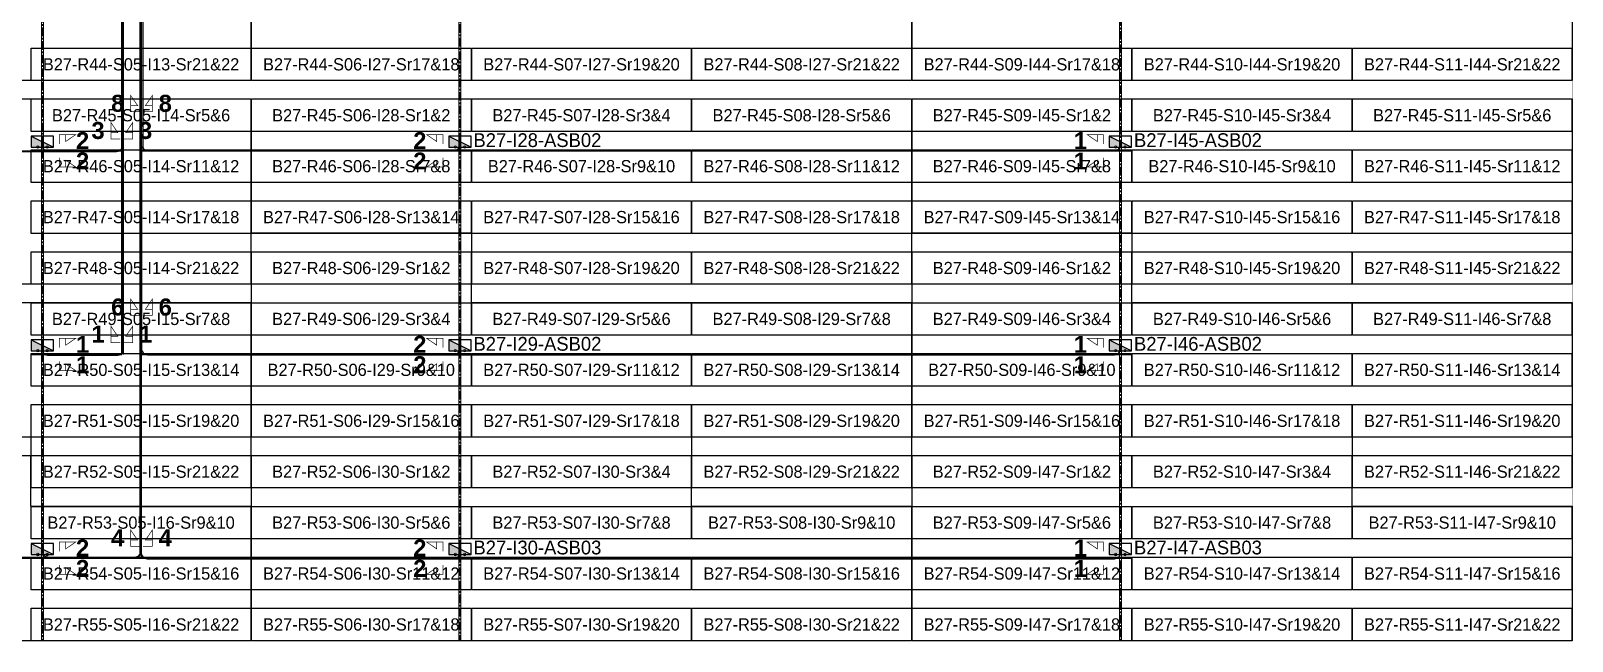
# Model space of a CAD drawing. Header units: metres. Extents: x 528964 to 529320, y 2673702 to 2674119.
# Drawn here: x 529093.1 to 529319.8, y 2673701.7 to 2673791.6 of the extents above; entities that cross this region are included whole.
import ezdxf
from ezdxf.enums import TextEntityAlignment as Align

# ---------------------------------------------------------------- set-up
doc = ezdxf.new("R2010")
doc.units = ezdxf.units.M
doc.linetypes.add('CENTER', pattern=[2, 1.25, -0.25, 0.25, -0.25])
doc.layers.add('Boundary-12.5 MW Block', color=6, linetype='Continuous', lineweight=9)
doc.layers.add('PILE', color=1, linetype='Continuous', lineweight=15)
for name, color, linetype in [('DC Trench BL-27', 40, 'Continuous'), ('E-Inverter Grouping', 2, 'Continuous'), ('Inverter Block-27', 7, 'Continuous'), ('LT Cable(AG) INV to LT Panel BL-27', 2, 'Continuous'), ('Messenger Wire-Block-27 (Master Path)', 30, 'Continuous'), ('Messenger Wire-Block-27 (MW Path)', 191, 'Continuous'), ('MMS Table Block-27', 8, 'Continuous'), ('Plan Line - DC BL-27', 40, 'Continuous'), ('Section Marking BL-27', 2, 'Continuous')]:
    doc.layers.add(name, color=color, linetype=linetype)
doc.styles.add('BoldTextStyle', font='arialbd.ttf')
doc.styles.get("Standard").update_dxf_attribs({"font": 'Adani Regular.ttf'})

# ---------------------------------------------------------------- blocks, each defined once
blk = doc.blocks.new('Inverter Block')
h = blk.add_hatch(color=0)
h.dxf.hatch_style = 1
h.paths.add_polyline_path([(-1.46, 2.27), (-1.46, 0.85), (1.46, 0.85)])
at = {"color": 0}
blk.add_lwpolyline([(1.46, 2.27), (-1.46, 2.27), (-1.46, 0.85), (1.46, 0.85)], close=True, dxfattribs=at)
blk.add_lwpolyline([(-1.46, 2.27), (1.46, 0.85)], dxfattribs=at)
at = {"layer": 'PILE'}
for centre in [(-0.61, 0.85), (0.61, 0.85)]:
    blk.add_circle(centre, 0.156, dxfattribs=at)
at = {"color": 7}
blk.add_attdef('ID', (-1.46, 3.01), '', height=1.8, dxfattribs=at)
blk = doc.blocks.new('MMS Table (32.292 x 4.788)')
at = {"color": 0}
blk.add_lwpolyline([(0, -0.002), (0, 4.786), (32.292, 4.786), (32.292, -0.002)], close=True, dxfattribs=at)
at = {"color": 7}
blk.add_attdef('ID1', text='', height=1.8, dxfattribs=at).set_placement((16.146, 2.392), align=Align.MIDDLE_CENTER)

msp = doc.modelspace()

# ---------------------------------------------------------------- linework, layer by layer
at = {"layer": 'Boundary-12.5 MW Block', "const_width": 0.05}
msp.add_lwpolyline([(528963.58, 2673916.58), (529028.37, 2673916.58), (529028.37, 2673924.08), (529102.74, 2673924.08), (529102.74, 2673960.7), (529125.54, 2673960.7), (529125.54, 2674084.29), (528995.98, 2674084.29), (528995.98, 2674119.08), (529319.8, 2674119.08), (529319.8, 2673701.79), (528963.58, 2673701.79)], close=True, dxfattribs=at)
at = {"layer": 'DC Trench BL-27', "color": 40, "const_width": 0.15}
for points in [[(529253.52, 2673961.58), (529253.22, 2673961.58), (529253.22, 2673701.79), (529253.52, 2673701.79)], [(529094.94, 2673924.08), (529094.64, 2673924.08), (529094.64, 2673701.79), (529094.94, 2673701.79)], [(529156.35, 2673916.58), (529156.05, 2673916.58), (529156.05, 2673701.79), (529156.35, 2673701.79)]]:
    msp.add_lwpolyline(points, close=True, dxfattribs=at)
at = {"layer": 'E-Inverter Grouping'}
for points in [[(529093.05, 2673804.08), (529125.44, 2673804.08), (529125.44, 2673784.29), (529028.37, 2673784.29), (529028.37, 2673811.58), (529093.05, 2673811.58)], [(529190.23, 2673804.08), (529222.62, 2673804.08), (529222.62, 2673784.29), (529125.54, 2673784.29), (529125.54, 2673811.58), (529190.23, 2673811.58)], [(529287.4, 2673804.08), (529319.8, 2673804.08), (529319.8, 2673784.29), (529222.72, 2673784.29), (529222.72, 2673811.58), (529287.4, 2673811.58)], [(529125.44, 2673754.29), (529060.76, 2673754.29), (529060.76, 2673761.79), (529028.37, 2673761.79), (529028.37, 2673781.58), (529125.44, 2673781.58)], [(529222.62, 2673754.29), (529157.94, 2673754.29), (529157.94, 2673761.79), (529125.54, 2673761.79), (529125.54, 2673781.58), (529222.62, 2673781.58)], [(529319.8, 2673754.29), (529255.11, 2673754.29), (529255.11, 2673761.79), (529222.72, 2673761.79), (529222.72, 2673781.58), (529319.8, 2673781.58)], [(529125.44, 2673724.29), (529093.15, 2673724.29), (529093.15, 2673731.79), (529028.37, 2673731.79), (529028.37, 2673759.08), (529060.66, 2673759.08), (529060.66, 2673751.58), (529125.44, 2673751.58)], [(529222.62, 2673724.29), (529190.33, 2673724.29), (529190.33, 2673731.79), (529125.54, 2673731.79), (529125.54, 2673759.08), (529157.84, 2673759.08), (529157.84, 2673751.58), (529222.62, 2673751.58)], [(529319.8, 2673724.29), (529287.5, 2673724.29), (529287.5, 2673731.79), (529222.72, 2673731.79), (529222.72, 2673759.08), (529255.01, 2673759.08), (529255.01, 2673751.58), (529319.8, 2673751.58)], [(529093.05, 2673721.58), (529125.44, 2673721.58), (529125.44, 2673701.79), (529028.37, 2673701.79), (529028.37, 2673729.08), (529093.05, 2673729.08)], [(529190.23, 2673721.58), (529222.62, 2673721.58), (529222.62, 2673701.79), (529125.54, 2673701.79), (529125.54, 2673729.08), (529190.23, 2673729.08)], [(529287.4, 2673721.58), (529319.8, 2673721.58), (529319.8, 2673701.79), (529222.72, 2673701.79), (529222.72, 2673729.08), (529287.4, 2673729.08)]]:
    msp.add_lwpolyline(points, close=True, dxfattribs=at)
at = {"layer": 'LT Cable(AG) INV to LT Panel BL-27'}
for points in [[(529117.22, 2673944.04), (529115.71, 2673944.04, -0.128556), (529115.27, 2673944.16), (529114.07, 2673944.83, 0.128556), (529113.63, 2673944.95), (529107.42, 2673944.95, 0.414214), (529106.52, 2673944.05), (529106.52, 2673925.17, 0.02201), (529106.53, 2673925.09), (529106.58, 2673924.49, -0.02201), (529106.58, 2673924.41), (529106.58, 2673774.71, -0.414214), (529105.68, 2673773.81), (528998.51, 2673773.81, -0.414214), (528997.61, 2673774.71), (528997.61, 2673775.19)], [(529117.22, 2673944.07), (529115.71, 2673944.07, -0.128556), (529115.27, 2673944.18), (529114.07, 2673944.86, 0.128556), (529113.63, 2673944.97), (529107.4, 2673944.97, 0.414214), (529106.5, 2673944.07), (529106.5, 2673925.17, 0.02201), (529106.5, 2673925.09), (529106.55, 2673924.49, -0.02201), (529106.56, 2673924.41), (529106.56, 2673774.74, -0.414214), (529105.66, 2673773.84), (529095.69, 2673773.84, -0.414214), (529094.79, 2673774.74), (529094.79, 2673775.19)], [(529117.22, 2673944.02), (529115.71, 2673944.02, -0.128556), (529115.27, 2673944.13), (529114.07, 2673944.81, 0.128556), (529113.63, 2673944.92), (529107.45, 2673944.92, 0.414214), (529106.55, 2673944.02), (529106.55, 2673925.17, 0.02201), (529106.55, 2673925.09), (529106.6, 2673924.49, -0.02201), (529106.61, 2673924.41), (529106.61, 2673744.69, -0.414214), (529105.71, 2673743.79), (529095.69, 2673743.79, -0.414214), (529094.79, 2673744.69), (529094.79, 2673745.19)]]:
    msp.add_lwpolyline(points, format="xyb", dxfattribs=at)
at = {"layer": 'LT Cable(AG) INV to LT Panel BL-27', "color": 5}
for points in [[(529116.2, 2673943.64), (529115.9, 2673943.64, 0.053654), (529115.71, 2673943.62), (529114.12, 2673943.27, -0.053654), (529113.93, 2673943.25), (529110.05, 2673943.25, 0.414214), (529109.15, 2673942.35), (529109.15, 2673925.16, 0.041937), (529109.16, 2673925.01), (529109.24, 2673924.51, -0.041937), (529109.26, 2673924.36), (529109.26, 2673714.94, -0.414214), (529108.36, 2673714.04), (528998.51, 2673714.04, -0.414214), (528997.61, 2673714.94), (528997.61, 2673715.19)], [(529116.2, 2673943.66), (529115.9, 2673943.66, 0.053654), (529115.71, 2673943.64), (529114.12, 2673943.3, -0.053654), (529113.93, 2673943.28), (529110.02, 2673943.28, 0.414214), (529109.12, 2673942.38), (529109.12, 2673925.16, 0.041937), (529109.13, 2673925.01), (529109.22, 2673924.51, -0.041937), (529109.23, 2673924.36), (529109.23, 2673714.96, -0.414214), (529108.33, 2673714.06), (529095.69, 2673714.06, -0.414214), (529094.79, 2673714.96), (529094.79, 2673715.19)], [(529116.2, 2673943.61), (529115.9, 2673943.61, 0.053654), (529115.71, 2673943.59), (529114.12, 2673943.25, -0.053654), (529113.93, 2673943.23), (529110.07, 2673943.23, 0.414214), (529109.17, 2673942.33), (529109.17, 2673925.16, 0.041937), (529109.18, 2673925.01), (529109.27, 2673924.51, -0.041937), (529109.28, 2673924.36), (529109.28, 2673714.76, 0.414214), (529110.18, 2673713.86), (529252.47, 2673713.86, 0.414214), (529253.37, 2673714.76), (529253.37, 2673715.19)], [(529116.2, 2673943.59), (529115.9, 2673943.59, 0.053654), (529115.71, 2673943.57), (529114.12, 2673943.22, -0.053654), (529113.93, 2673943.2), (529110.1, 2673943.2, 0.414214), (529109.2, 2673942.3), (529109.2, 2673925.17, 0.041937), (529109.21, 2673925.02), (529109.29, 2673924.51, -0.041937), (529109.31, 2673924.36), (529109.31, 2673714.79, 0.414214), (529110.21, 2673713.89), (529155.3, 2673713.89, 0.414214), (529156.2, 2673714.79), (529156.2, 2673715.19)], [(529118.19, 2673943.56), (529115.9, 2673943.56, 0.053654), (529115.71, 2673943.54), (529114.12, 2673943.2, -0.053654), (529113.93, 2673943.18), (529110.12, 2673943.18, 0.414214), (529109.22, 2673942.28), (529109.22, 2673925.17, 0.041937), (529109.23, 2673925.02), (529109.32, 2673924.52, -0.041937), (529109.33, 2673924.37), (529109.33, 2673744.81, 0.414214), (529110.23, 2673743.91), (529252.47, 2673743.91, 0.414214), (529253.37, 2673744.81), (529253.37, 2673745.19)], [(529118.19, 2673943.54), (529115.9, 2673943.54, 0.053654), (529115.71, 2673943.52), (529114.12, 2673943.17, -0.053654), (529113.93, 2673943.15), (529110.15, 2673943.15, 0.414214), (529109.25, 2673942.25), (529109.25, 2673925.17, 0.041937), (529109.26, 2673925.02), (529109.34, 2673924.52, -0.041937), (529109.36, 2673924.37), (529109.36, 2673744.84, 0.414214), (529110.26, 2673743.94), (529155.3, 2673743.94, 0.414214), (529156.2, 2673744.84), (529156.2, 2673745.19)], [(529118.19, 2673943.51), (529115.9, 2673943.51, 0.053654), (529115.71, 2673943.49), (529114.12, 2673943.15, -0.053654), (529113.93, 2673943.13), (529110.17, 2673943.13, 0.414214), (529109.27, 2673942.23), (529109.27, 2673925.17, 0.041937), (529109.28, 2673925.02), (529109.37, 2673924.52, -0.041937), (529109.38, 2673924.37), (529109.38, 2673774.86, 0.414214), (529110.28, 2673773.96), (529252.47, 2673773.96, 0.414214), (529253.37, 2673774.86), (529253.37, 2673775.19)], [(529118.19, 2673943.49), (529115.9, 2673943.49, 0.053654), (529115.71, 2673943.47), (529114.12, 2673943.12, -0.053654), (529113.93, 2673943.1), (529110.2, 2673943.1, 0.414214), (529109.3, 2673942.2), (529109.3, 2673925.17, 0.041937), (529109.31, 2673925.02), (529109.39, 2673924.52, -0.041937), (529109.41, 2673924.37), (529109.41, 2673774.89, 0.414214), (529110.31, 2673773.99), (529155.3, 2673773.99, 0.414214), (529156.2, 2673774.89), (529156.2, 2673775.19)]]:
    msp.add_lwpolyline(points, format="xyb", dxfattribs=at)
at = {"layer": 'Messenger Wire-Block-27 (Master Path)'}
for points in [[(529106.46, 2673743.94), (529106.46, 2673924.44)], [(529109.36, 2673713.94), (529109.36, 2673924.44)], [(528995.98, 2673773.94), (529106.46, 2673773.94)], [(529109.36, 2673773.94), (529255.01, 2673773.94)], [(529093.15, 2673743.94), (529106.46, 2673743.94)], [(529109.36, 2673743.94), (529255.01, 2673743.94)], [(528995.98, 2673713.94), (529255.01, 2673713.94)]]:
    msp.add_lwpolyline(points, dxfattribs=at)
at = {"layer": 'Messenger Wire-Block-27 (MW Path)', "const_width": 0.1}
for points in [[(529106.71, 2673743.94), (529106.71, 2673924.44)], [(529109.11, 2673713.94), (529109.11, 2673924.44)], [(529109.61, 2673773.94), (529109.61, 2673924.44)], [(528995.98, 2673773.94), (529106.46, 2673773.94)], [(529109.36, 2673773.94), (529255.01, 2673773.94)], [(529093.15, 2673743.94), (529106.46, 2673743.94)], [(529109.36, 2673743.94), (529255.01, 2673743.94)], [(528995.98, 2673713.94), (529255.01, 2673713.94)]]:
    msp.add_lwpolyline(points, dxfattribs=at)
at = {"layer": 'Plan Line - DC BL-27', "color": 6, "linetype": 'CENTER'}
for points in [[(529253.37, 2673961.58), (529253.37, 2673701.79)], [(529094.79, 2673924.08), (529094.79, 2673701.79)], [(529156.2, 2673916.58), (529156.2, 2673701.79)]]:
    msp.add_lwpolyline(points, dxfattribs=at)
at = {"layer": 'Section Marking BL-27', "color": 94, "lineweight": 35, "true_color": 0x00a500, "const_width": 0.1}
for points in [[(529109.16, 2673779.69), (529107.77, 2673779.69), (529107.77, 2673782.09), (529108.78, 2673780.61), (529107.77, 2673780.61)], [(529109.56, 2673779.69), (529110.95, 2673779.69), (529110.95, 2673782.09), (529109.94, 2673780.61), (529110.95, 2673780.61)], [(529106.26, 2673775.69), (529104.87, 2673775.69), (529104.87, 2673778.09), (529105.88, 2673776.61), (529104.87, 2673776.61)], [(529106.66, 2673775.69), (529108.05, 2673775.69), (529108.05, 2673778.09), (529107.04, 2673776.61), (529108.05, 2673776.61)], [(529097.29, 2673774.94), (529097.29, 2673776.33), (529099.69, 2673776.33), (529098.21, 2673775.32), (529098.21, 2673776.33)], [(529153.7, 2673774.94), (529153.7, 2673776.33), (529151.3, 2673776.33), (529152.78, 2673775.32), (529152.78, 2673776.33)], [(529250.87, 2673774.94), (529250.87, 2673776.33), (529248.47, 2673776.33), (529249.95, 2673775.32), (529249.95, 2673776.33)], [(529097.29, 2673772.94), (529097.29, 2673771.55), (529099.69, 2673771.55), (529098.21, 2673772.56), (529098.21, 2673771.55)], [(529153.7, 2673772.94), (529153.7, 2673771.55), (529151.3, 2673771.55), (529152.78, 2673772.56), (529152.78, 2673771.55)], [(529250.87, 2673772.94), (529250.87, 2673771.55), (529248.47, 2673771.55), (529249.95, 2673772.56), (529249.95, 2673771.55)], [(529109.16, 2673749.69), (529107.77, 2673749.69), (529107.77, 2673752.09), (529108.78, 2673750.61), (529107.77, 2673750.61)], [(529109.56, 2673749.69), (529110.95, 2673749.69), (529110.95, 2673752.09), (529109.94, 2673750.61), (529110.95, 2673750.61)], [(529106.26, 2673745.69), (529104.87, 2673745.69), (529104.87, 2673748.09), (529105.88, 2673746.61), (529104.87, 2673746.61)], [(529106.66, 2673745.69), (529108.05, 2673745.69), (529108.05, 2673748.09), (529107.04, 2673746.61), (529108.05, 2673746.61)], [(529097.29, 2673744.94), (529097.29, 2673746.33), (529099.69, 2673746.33), (529098.21, 2673745.32), (529098.21, 2673746.33)], [(529153.7, 2673744.94), (529153.7, 2673746.33), (529151.3, 2673746.33), (529152.78, 2673745.32), (529152.78, 2673746.33)], [(529250.87, 2673744.94), (529250.87, 2673746.33), (529248.47, 2673746.33), (529249.95, 2673745.32), (529249.95, 2673746.33)], [(529097.29, 2673742.94), (529097.29, 2673741.55), (529099.69, 2673741.55), (529098.21, 2673742.56), (529098.21, 2673741.55)], [(529153.7, 2673742.94), (529153.7, 2673741.55), (529151.3, 2673741.55), (529152.78, 2673742.56), (529152.78, 2673741.55)], [(529250.87, 2673742.94), (529250.87, 2673741.55), (529248.47, 2673741.55), (529249.95, 2673742.56), (529249.95, 2673741.55)], [(529109.16, 2673715.69), (529107.77, 2673715.69), (529107.77, 2673718.09), (529108.78, 2673716.61), (529107.77, 2673716.61)], [(529109.56, 2673715.69), (529110.95, 2673715.69), (529110.95, 2673718.09), (529109.94, 2673716.61), (529110.95, 2673716.61)], [(529097.29, 2673714.94), (529097.29, 2673716.33), (529099.69, 2673716.33), (529098.21, 2673715.32), (529098.21, 2673716.33)], [(529153.7, 2673714.94), (529153.7, 2673716.33), (529151.3, 2673716.33), (529152.78, 2673715.32), (529152.78, 2673716.33)], [(529250.87, 2673714.94), (529250.87, 2673716.33), (529248.47, 2673716.33), (529249.95, 2673715.32), (529249.95, 2673716.33)], [(529097.29, 2673712.94), (529097.29, 2673711.55), (529099.69, 2673711.55), (529098.21, 2673712.56), (529098.21, 2673711.55)], [(529153.7, 2673712.94), (529153.7, 2673711.55), (529151.3, 2673711.55), (529152.78, 2673712.56), (529152.78, 2673711.55)], [(529250.87, 2673712.94), (529250.87, 2673711.55), (529248.47, 2673711.55), (529249.95, 2673712.56), (529249.95, 2673711.55)]]:
    msp.add_lwpolyline(points, dxfattribs=at)

# ---------------------------------------------------------------- block references
at = {"layer": 'Inverter Block-27'}
ref = msp.add_blockref('Inverter Block', (529094.79, 2673773.53), dxfattribs=dict(at, xscale=1.124999999976148, yscale=1.124999999976148, zscale=1.124999999976148))
ref.add_attrib('ID', 'B27-I14-ASB06', (529070.71, 2673774.46), dxfattribs={"layer": '0', "color": 7, "height": 2.025})
ref = msp.add_blockref('Inverter Block', (529156.2, 2673773.53), dxfattribs=dict(at, xscale=1.124999999976148, yscale=1.124999999976148, zscale=1.124999999976148))
ref.add_attrib('ID', 'B27-I28-ASB02', (529158.19, 2673774.5), dxfattribs={"layer": '0', "color": 7, "height": 2.025})
ref = msp.add_blockref('Inverter Block', (529253.37, 2673773.53), dxfattribs=dict(at, xscale=1.124999999976148, yscale=1.124999999976148, zscale=1.124999999976148))
ref.add_attrib('ID', 'B27-I45-ASB02', (529255.36, 2673774.5), dxfattribs={"layer": '0', "color": 7, "height": 2.025})
ref = msp.add_blockref('Inverter Block', (529094.79, 2673743.53), dxfattribs=dict(at, xscale=1.124999999976148, yscale=1.124999999976148, zscale=1.124999999976148))
ref.add_attrib('ID', 'B27-I15-ASB06', (529070.71, 2673744.46), dxfattribs={"layer": '0', "color": 7, "height": 2.025})
ref = msp.add_blockref('Inverter Block', (529156.2, 2673743.53), dxfattribs=dict(at, xscale=1.124999999976148, yscale=1.124999999976148, zscale=1.124999999976148))
ref.add_attrib('ID', 'B27-I29-ASB02', (529158.19, 2673744.5), dxfattribs={"layer": '0', "color": 7, "height": 2.025})
ref = msp.add_blockref('Inverter Block', (529253.37, 2673743.53), dxfattribs=dict(at, xscale=1.124999999976148, yscale=1.124999999976148, zscale=1.124999999976148))
ref.add_attrib('ID', 'B27-I46-ASB02', (529255.36, 2673744.5), dxfattribs={"layer": '0', "color": 7, "height": 2.025})
ref = msp.add_blockref('Inverter Block', (529094.79, 2673713.53), dxfattribs=dict(at, xscale=1.124999999976148, yscale=1.124999999976148, zscale=1.124999999976148))
ref.add_attrib('ID', 'B27-I16-ASB03', (529070.71, 2673714.46), dxfattribs={"layer": '0', "color": 7, "height": 2.025})
ref = msp.add_blockref('Inverter Block', (529156.2, 2673713.53), dxfattribs=dict(at, xscale=1.124999999976148, yscale=1.124999999976148, zscale=1.124999999976148))
ref.add_attrib('ID', 'B27-I30-ASB03', (529158.19, 2673714.5), dxfattribs={"layer": '0', "color": 7, "height": 2.025})
ref = msp.add_blockref('Inverter Block', (529253.37, 2673713.53), dxfattribs=dict(at, xscale=1.124999999976148, yscale=1.124999999976148, zscale=1.124999999976148))
ref.add_attrib('ID', 'B27-I47-ASB03', (529255.36, 2673714.5), dxfattribs={"layer": '0', "color": 7, "height": 2.025})
at = {"layer": 'MMS Table Block-27'}
for p, values in [((529093.15, 2673784.29), {'ID1': 'B27-R44-S05-I13-Sr21&22'}), ((529125.54, 2673784.29), {'ID1': 'B27-R44-S06-I27-Sr17&18'}), ((529157.94, 2673784.29), {'ID1': 'B27-R44-S07-I27-Sr19&20'}), ((529190.33, 2673784.29), {'ID1': 'B27-R44-S08-I27-Sr21&22'}), ((529222.72, 2673784.29), {'ID1': 'B27-R44-S09-I44-Sr17&18'}), ((529255.11, 2673784.29), {'ID1': 'B27-R44-S10-I44-Sr19&20'}), ((529287.5, 2673784.29), {'ID1': 'B27-R44-S11-I44-Sr21&22'}), ((529093.15, 2673776.79), {'ID1': 'B27-R45-S05-I14-Sr5&6'}), ((529125.54, 2673776.79), {'ID1': 'B27-R45-S06-I28-Sr1&2'}), ((529157.94, 2673776.79), {'ID1': 'B27-R45-S07-I28-Sr3&4'}), ((529190.33, 2673776.79), {'ID1': 'B27-R45-S08-I28-Sr5&6'}), ((529222.72, 2673776.79), {'ID1': 'B27-R45-S09-I45-Sr1&2'}), ((529255.11, 2673776.79), {'ID1': 'B27-R45-S10-I45-Sr3&4'}), ((529287.5, 2673776.79), {'ID1': 'B27-R45-S11-I45-Sr5&6'}), ((529093.15, 2673769.29), {'ID1': 'B27-R46-S05-I14-Sr11&12'}), ((529125.54, 2673769.29), {'ID1': 'B27-R46-S06-I28-Sr7&8'}), ((529157.94, 2673769.29), {'ID1': 'B27-R46-S07-I28-Sr9&10'}), ((529190.33, 2673769.29), {'ID1': 'B27-R46-S08-I28-Sr11&12'}), ((529222.72, 2673769.29), {'ID1': 'B27-R46-S09-I45-Sr7&8'}), ((529255.11, 2673769.29), {'ID1': 'B27-R46-S10-I45-Sr9&10'}), ((529287.5, 2673769.29), {'ID1': 'B27-R46-S11-I45-Sr11&12'}), ((529093.15, 2673761.79), {'ID1': 'B27-R47-S05-I14-Sr17&18'}), ((529125.54, 2673761.79), {'ID1': 'B27-R47-S06-I28-Sr13&14'}), ((529157.94, 2673761.79), {'ID1': 'B27-R47-S07-I28-Sr15&16'}), ((529190.33, 2673761.79), {'ID1': 'B27-R47-S08-I28-Sr17&18'}), ((529222.72, 2673761.79), {'ID1': 'B27-R47-S09-I45-Sr13&14'}), ((529255.11, 2673761.79), {'ID1': 'B27-R47-S10-I45-Sr15&16'}), ((529287.5, 2673761.79), {'ID1': 'B27-R47-S11-I45-Sr17&18'}), ((529093.15, 2673754.29), {'ID1': 'B27-R48-S05-I14-Sr21&22'}), ((529125.54, 2673754.29), {'ID1': 'B27-R48-S06-I29-Sr1&2'}), ((529157.94, 2673754.29), {'ID1': 'B27-R48-S07-I28-Sr19&20'}), ((529190.33, 2673754.29), {'ID1': 'B27-R48-S08-I28-Sr21&22'}), ((529222.72, 2673754.29), {'ID1': 'B27-R48-S09-I46-Sr1&2'}), ((529255.11, 2673754.29), {'ID1': 'B27-R48-S10-I45-Sr19&20'}), ((529287.5, 2673754.29), {'ID1': 'B27-R48-S11-I45-Sr21&22'}), ((529093.15, 2673746.79), {'ID1': 'B27-R49-S05-I15-Sr7&8'}), ((529125.54, 2673746.79), {'ID1': 'B27-R49-S06-I29-Sr3&4'}), ((529157.94, 2673746.79), {'ID1': 'B27-R49-S07-I29-Sr5&6'}), ((529190.33, 2673746.79), {'ID1': 'B27-R49-S08-I29-Sr7&8'}), ((529222.72, 2673746.79), {'ID1': 'B27-R49-S09-I46-Sr3&4'}), ((529255.11, 2673746.79), {'ID1': 'B27-R49-S10-I46-Sr5&6'}), ((529287.5, 2673746.79), {'ID1': 'B27-R49-S11-I46-Sr7&8'}), ((529093.15, 2673739.29), {'ID1': 'B27-R50-S05-I15-Sr13&14'}), ((529125.54, 2673739.29), {'ID1': 'B27-R50-S06-I29-Sr9&10'}), ((529157.94, 2673739.29), {'ID1': 'B27-R50-S07-I29-Sr11&12'}), ((529190.33, 2673739.29), {'ID1': 'B27-R50-S08-I29-Sr13&14'}), ((529222.72, 2673739.29), {'ID1': 'B27-R50-S09-I46-Sr9&10'}), ((529255.11, 2673739.29), {'ID1': 'B27-R50-S10-I46-Sr11&12'}), ((529287.5, 2673739.29), {'ID1': 'B27-R50-S11-I46-Sr13&14'}), ((529093.15, 2673731.79), {'ID1': 'B27-R51-S05-I15-Sr19&20'}), ((529125.54, 2673731.79), {'ID1': 'B27-R51-S06-I29-Sr15&16'}), ((529157.94, 2673731.79), {'ID1': 'B27-R51-S07-I29-Sr17&18'}), ((529190.33, 2673731.79), {'ID1': 'B27-R51-S08-I29-Sr19&20'}), ((529222.72, 2673731.79), {'ID1': 'B27-R51-S09-I46-Sr15&16'}), ((529255.11, 2673731.79), {'ID1': 'B27-R51-S10-I46-Sr17&18'}), ((529287.5, 2673731.79), {'ID1': 'B27-R51-S11-I46-Sr19&20'}), ((529093.15, 2673724.29), {'ID1': 'B27-R52-S05-I15-Sr21&22'}), ((529125.54, 2673724.29), {'ID1': 'B27-R52-S06-I30-Sr1&2'}), ((529157.94, 2673724.29), {'ID1': 'B27-R52-S07-I30-Sr3&4'}), ((529190.33, 2673724.29), {'ID1': 'B27-R52-S08-I29-Sr21&22'}), ((529222.72, 2673724.29), {'ID1': 'B27-R52-S09-I47-Sr1&2'}), ((529255.11, 2673724.29), {'ID1': 'B27-R52-S10-I47-Sr3&4'}), ((529287.5, 2673724.29), {'ID1': 'B27-R52-S11-I46-Sr21&22'}), ((529093.15, 2673716.79), {'ID1': 'B27-R53-S05-I16-Sr9&10'}), ((529125.54, 2673716.79), {'ID1': 'B27-R53-S06-I30-Sr5&6'}), ((529157.94, 2673716.79), {'ID1': 'B27-R53-S07-I30-Sr7&8'}), ((529190.33, 2673716.79), {'ID1': 'B27-R53-S08-I30-Sr9&10'}), ((529222.72, 2673716.79), {'ID1': 'B27-R53-S09-I47-Sr5&6'}), ((529255.11, 2673716.79), {'ID1': 'B27-R53-S10-I47-Sr7&8'}), ((529287.5, 2673716.79), {'ID1': 'B27-R53-S11-I47-Sr9&10'}), ((529093.15, 2673709.29), {'ID1': 'B27-R54-S05-I16-Sr15&16'}), ((529125.54, 2673709.29), {'ID1': 'B27-R54-S06-I30-Sr11&12'}), ((529157.94, 2673709.29), {'ID1': 'B27-R54-S07-I30-Sr13&14'}), ((529190.33, 2673709.29), {'ID1': 'B27-R54-S08-I30-Sr15&16'}), ((529222.72, 2673709.29), {'ID1': 'B27-R54-S09-I47-Sr11&12'}), ((529255.11, 2673709.29), {'ID1': 'B27-R54-S10-I47-Sr13&14'}), ((529287.5, 2673709.29), {'ID1': 'B27-R54-S11-I47-Sr15&16'}), ((529093.15, 2673701.79), {'ID1': 'B27-R55-S05-I16-Sr21&22'}), ((529125.54, 2673701.79), {'ID1': 'B27-R55-S06-I30-Sr17&18'}), ((529157.94, 2673701.79), {'ID1': 'B27-R55-S07-I30-Sr19&20'}), ((529190.33, 2673701.79), {'ID1': 'B27-R55-S08-I30-Sr21&22'}), ((529222.72, 2673701.79), {'ID1': 'B27-R55-S09-I47-Sr17&18'}), ((529255.11, 2673701.79), {'ID1': 'B27-R55-S10-I47-Sr19&20'}), ((529287.5, 2673701.79), {'ID1': 'B27-R55-S11-I47-Sr21&22'})]:
    msp.add_blockref('MMS Table (32.292 x 4.788)', p, dxfattribs=at).add_auto_attribs(values)

# ---------------------------------------------------------------- texts
at = {"layer": 'Section Marking BL-27', "color": 94, "true_color": 0x00a500, "style": 'BoldTextStyle'}
for s, p in [('8', (529105.86, 2673780.94)), ('8', (529112.86, 2673780.94)), ('2', (529100.69, 2673775.44)), ('3', (529102.96, 2673776.94)), ('3', (529109.96, 2673776.94)), ('2', (529150.3, 2673775.44)), ('1', (529247.47, 2673775.44)), ('2', (529100.69, 2673772.44)), ('2', (529150.3, 2673772.44)), ('1', (529247.47, 2673772.44)), ('6', (529105.86, 2673750.94)), ('6', (529112.86, 2673750.94)), ('1', (529102.96, 2673746.94)), ('1', (529109.96, 2673746.94)), ('1', (529100.69, 2673745.44)), ('2', (529150.3, 2673745.44)), ('1', (529247.47, 2673745.44)), ('1', (529100.69, 2673742.44)), ('2', (529150.3, 2673742.44)), ('1', (529247.47, 2673742.44)), ('4', (529105.86, 2673716.94)), ('4', (529112.86, 2673716.94)), ('2', (529100.69, 2673715.44)), ('2', (529150.3, 2673715.44)), ('1', (529247.47, 2673715.44)), ('2', (529100.69, 2673712.44)), ('2', (529150.3, 2673712.44)), ('1', (529247.47, 2673712.44))]:
    msp.add_text(s, height=2.5, dxfattribs=at).set_placement(p, align=Align.MIDDLE_CENTER)

doc.saveas('drawing.dxf')
